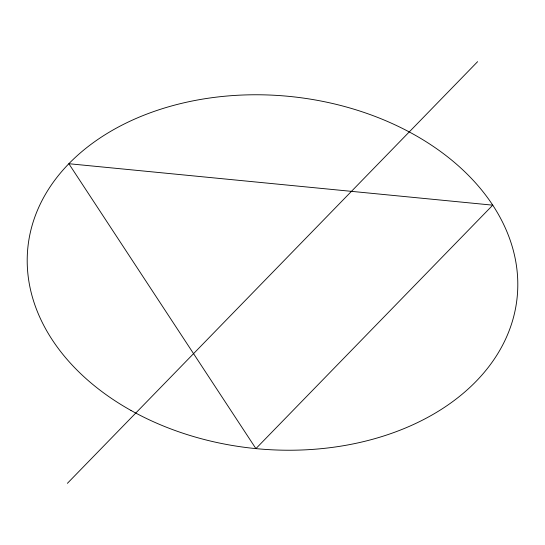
<?xml version="1.0" encoding="UTF-8"?>
<svg xmlns="http://www.w3.org/2000/svg" width="545" height="545" viewBox="0 0 545 545"><rect width="100%" height="100%" fill="white"/><g stroke="black" fill="none" stroke-linecap="round" stroke-linejoin="round"><path stroke-width="0.82" d="M67.389 483.333L477.611 61.667M492.748 205.165L255.905 448.61L68.847 163.718L492.748 205.165M130.95 410.426A245.904 176.893 5.8 0 0 516.776 300.615A245.904 176.893 5.8 0 0 169.774 106.459A245.904 176.893 5.8 0 0 130.95 410.426"/></g></svg>
